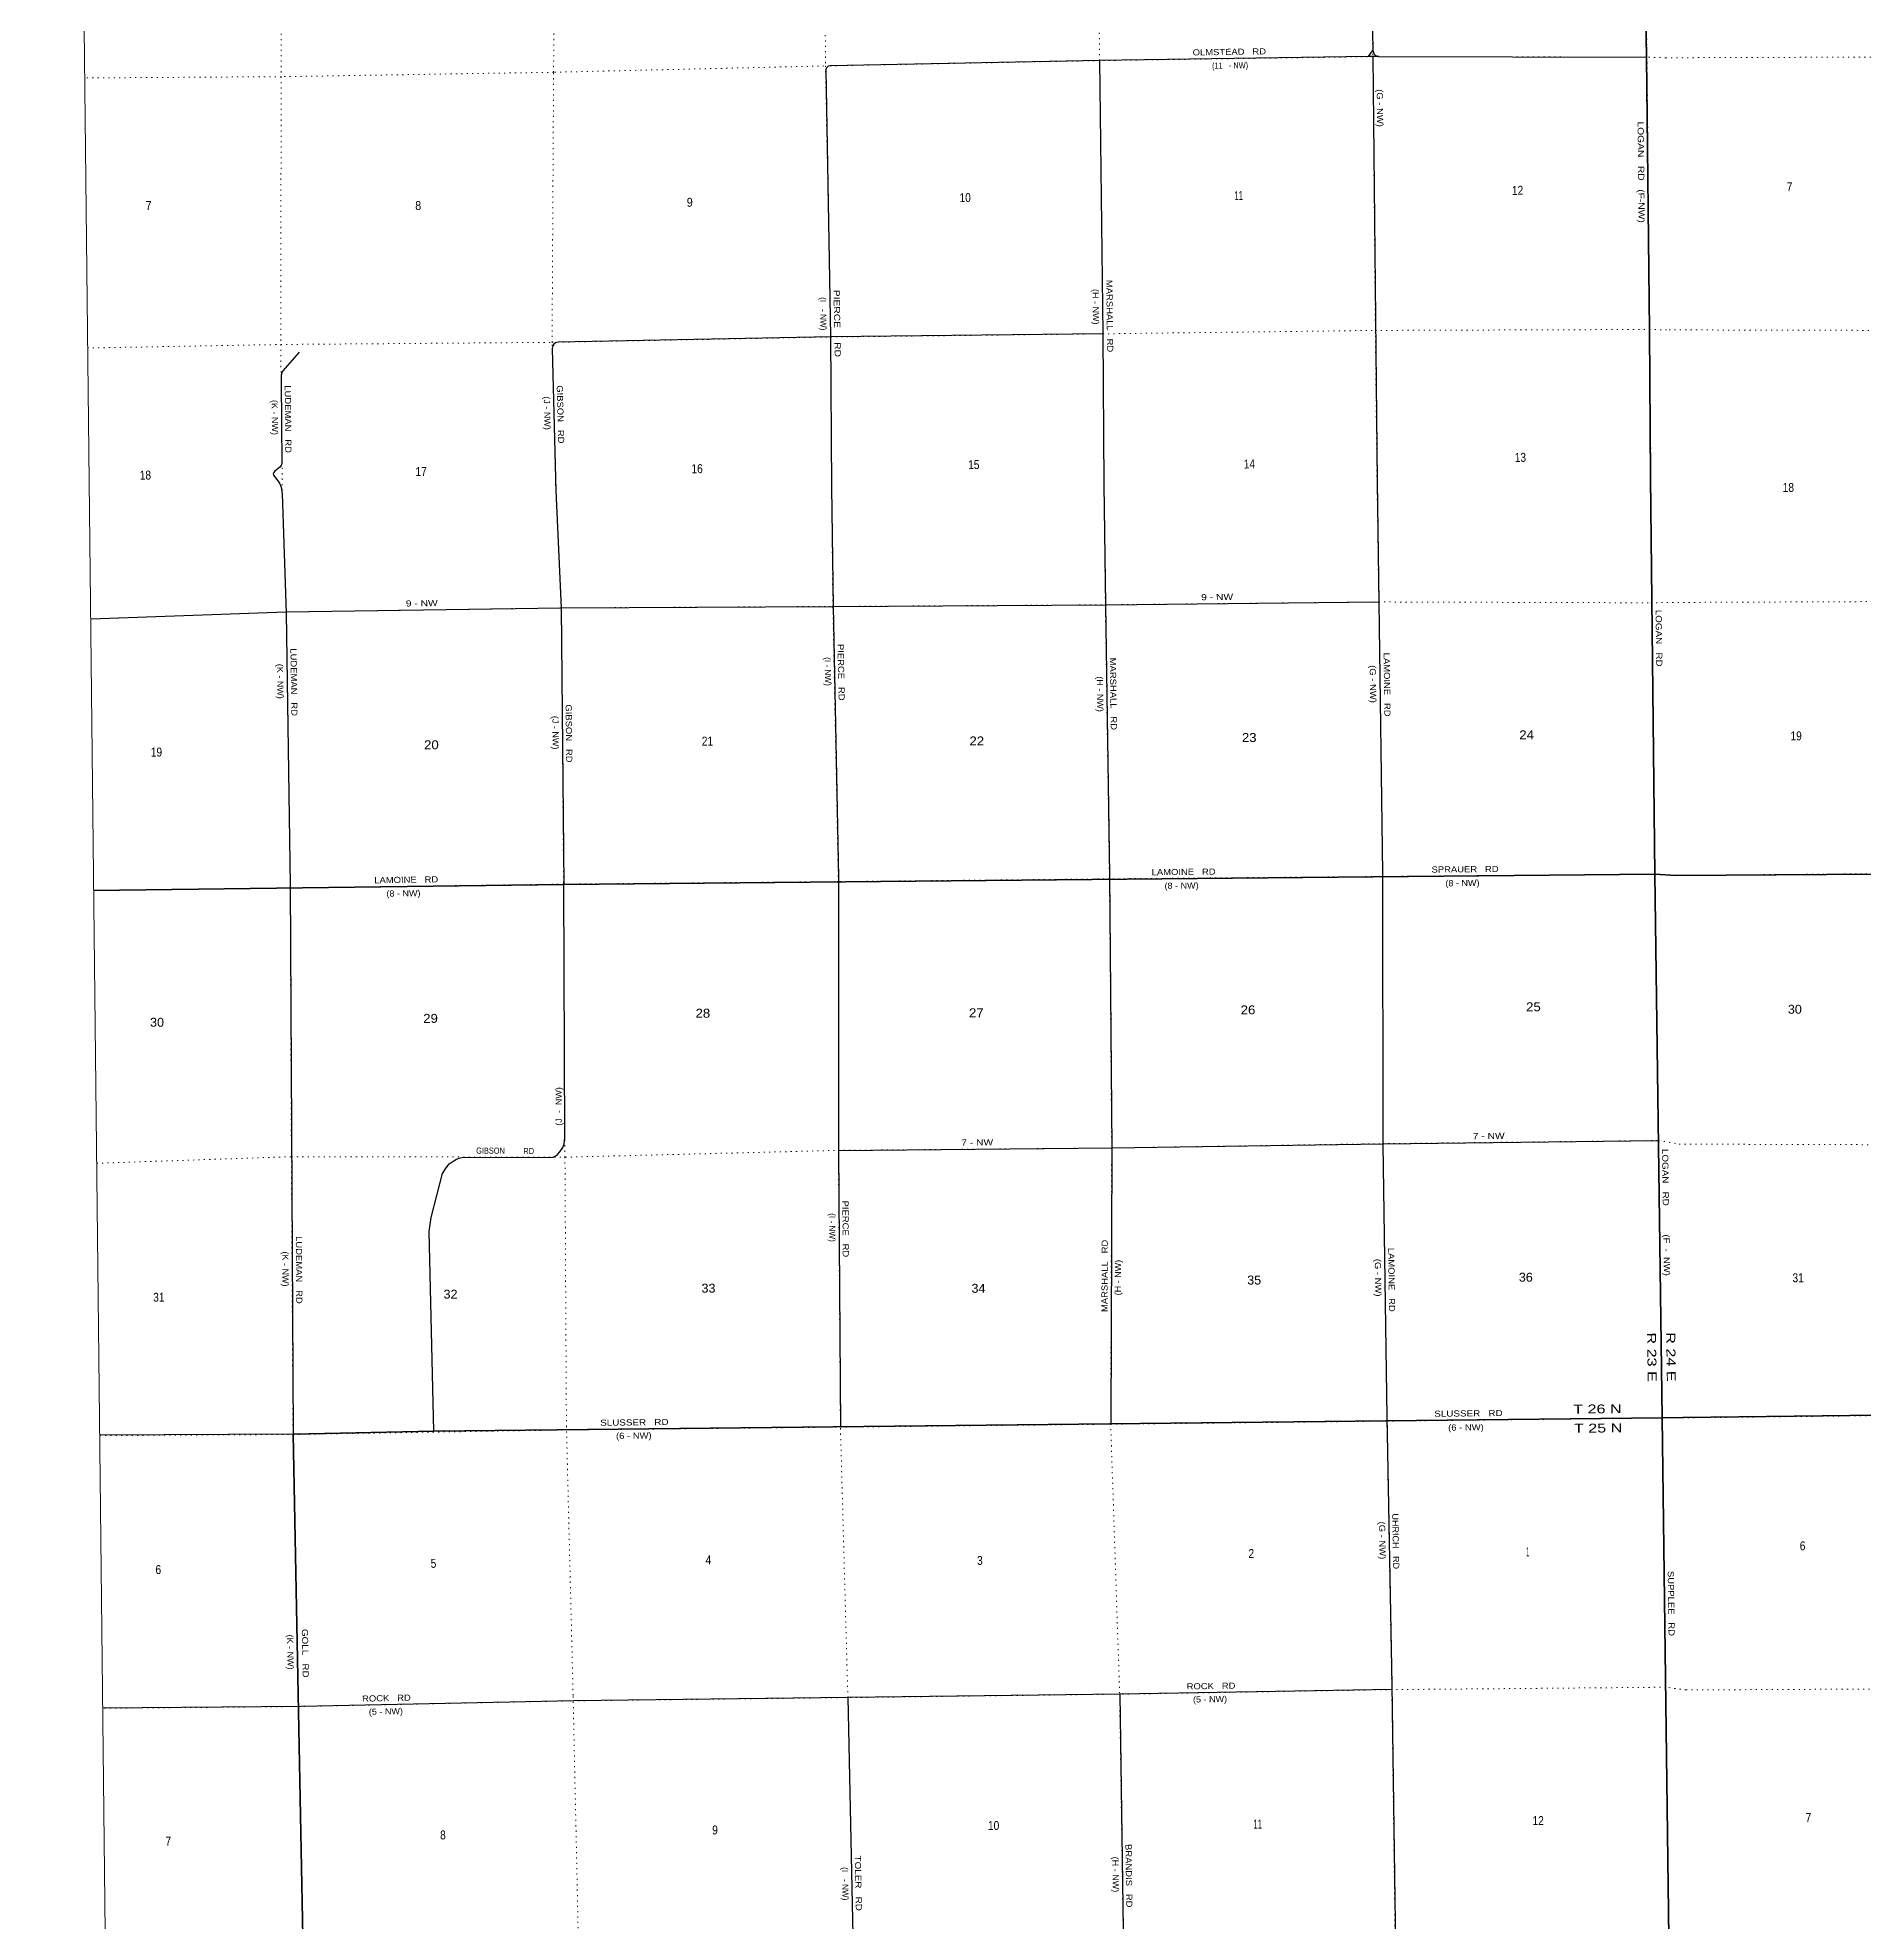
# Model space of a CAD drawing. Header units: feet. Extents: x 246606 to 497223, y 1368 to 189004.
# Drawn here: x 246606 to 282351, y 65209 to 102083 of the extents above; entities that cross this region are included whole.
import ezdxf
from ezdxf.enums import TextEntityAlignment as Align

# ---------------------------------------------------------------- set-up
doc = ezdxf.new("R2010")
doc.units = ezdxf.units.FT
doc.header["$LTSCALE"] = 70
doc.linetypes.add('DOTTED', pattern=[1.5, 0.3, -1.2])
for name, color, linetype, lineweight in [('26', 7, 'Continuous', 40), ('29', 7, 'Continuous', 25), ('30', 7, 'Continuous', 25), ('4', 7, 'Continuous', 13), ('6', 7, 'DOTTED', 25), ('7', 7, 'DOTTED', 13)]:
    doc.layers.add(name, color=color, linetype=linetype, lineweight=lineweight)
doc.layers.add('27', color=7, linetype='Continuous')

msp = doc.modelspace()

# ---------------------------------------------------------------- linework, layer by layer
at = {"layer": '26'}
for p, q in [((278251.26, 85717.72), (278169.05, 93473.33)), ((278397.28, 75077.88), (278797.49, 75086.67)), ((278397.28, 75077.88), (278736.67, 47591.36))]:
    msp.add_line(p, q, dxfattribs=at)
for points in [[(278169.05, 93473.33), (278144.48, 96353.76), (278091.06, 101701.86), (278004.15, 106995.04), (277941.13, 112308.71), (277854.05, 117613.99), (277757.94, 122603.83), (277757.94, 122653.15), (277761, 122677.5), (277766.59, 122701.4), (277774.65, 122724.57), (277785.09, 122746.78), (277797.79, 122767.78), (277812.62, 122787.34), (277829.4, 122805.23), (277838.25, 122813.3), (277939.56, 122911.7), (277965.4, 122929.54), (277992.97, 122944.59), (278021.96, 122956.66), (278052.05, 122965.65), (278065.94, 122968.66), (278202.29, 122976.38)], [(247701.85, 85395.65), (256901.08, 85517.28), (278251.26, 85717.72), (278663.12, 85692.63)], [(278251.26, 85717.72), (278397.28, 75077.88), (254357.05, 74818.39), (251604.62, 74758.61)], [(278663.12, 85692.63), (283574.57, 85721.06), (288815.43, 85781.76), (294134.74, 85822.39)], [(278797.49, 75086.67), (283704.32, 75142.33), (289015.56, 75180.63), (294316.17, 75248.27)], [(251608.54, 74758.63), (251914.99, 58820.06), (247995.08, 58749.38)]]:
    msp.add_lwpolyline(points, dxfattribs=at)
at = {"layer": '29'}
for p, q in [((272678.83, 104272.82), (272733.35, 101842.12)), ((272733.35, 101842.12), (272642.54, 101712.87)), ((272734.35, 101713.31), (272814.69, 93407.78)), ((272847.77, 101713.86), (278091.06, 101701.86))]:
    msp.add_line(p, q, dxfattribs=at)
for points in [[(272733.35, 101842.12), (272741.68, 101800.69), (272751.21, 101777.37), (272764.99, 101756.16), (272787.25, 101736.01), (272806.32, 101725.41), (272845.87, 101712.78)], [(272847.77, 101713.86), (272648.07, 101712.9), (267388.33, 101636.64), (262112.05, 101530.95), (262077.15, 101523.59), (262055.11, 101508.89), (262038.58, 101488.67), (262027.56, 101455.59), (262119.2, 96244.9), (262142.46, 93280.91)], [(267386.42, 101636.61), (267449.9, 96288.83), (267472.24, 93343.64)], [(267448.96, 96289.83), (262123.99, 96229.14), (256789.85, 96126.21), (256762.29, 96120.7), (256736.58, 96109.67), (256705.35, 96083.94), (256685.15, 96050.85), (256674.13, 96003.06), (256744.76, 93218.65)], [(251723.25, 95929.2), (251403.25, 95562.9), (251384.88, 95526.13), (251373.86, 95482.02), (251370.18, 95346.01), (251382.11, 93753.33), (251372.93, 93714.73), (251341.7, 93679.81), (251248.02, 93602.61), (251226.58, 93576.33), (251213.12, 93547.47), (251221.21, 93521.93), (251288.77, 93437.79), (251338.02, 93367.63), (251358.23, 93323.23), (251372.93, 93288.3), (251393.62, 93158.24)], [(267472.24, 93343.64), (267500.29, 90983.81), (267578.53, 85704.66), (267623.39, 80355.61), (267603.41, 74961.37)], [(272814.69, 93407.78), (272850.05, 91031.25), (272920.91, 85735.67), (272930.04, 80429.57), (273004.29, 75097.81)], [(251393.62, 93158.24), (251467.63, 90826.02), (251545.5, 85504.5), (251604.62, 74758.61), (247819.13, 74737.83)], [(256744.76, 93218.65), (256849.41, 90927.18), (256901.08, 85517.28)], [(262142.46, 93280.91), (262169.84, 90955.3), (262276.96, 85655.11), (262275.24, 80318.31), (262315.07, 74904.29)], [(247643.37, 90709.06), (251466.86, 90846.16), (256841.32, 90928.87), (262177.85, 90955.61), (267524.22, 90986.78), (272849.88, 91042.39)], [(254357.05, 74818.39), (254269.73, 78723.3), (254283.76, 78859.3), (254307.05, 79001.86), (254529.48, 79858.96), (254584.29, 79953.66), (254659.93, 80045.88), (254717.6, 80088.53), (254800.35, 80141.21), (254875.57, 80168.81), (254948.29, 80178.84), (256600.67, 80173.83), (256694.75, 80179.77), (256746.1, 80203.93), (256776.1, 80229.52), (256825.81, 80283.78), (256882.76, 80365.61), (256907.15, 80442.06), (256918.99, 80557.49), (256901.08, 85517.28)], [(262275.24, 80312.39), (267629.16, 80361.89), (272937.73, 80437.94), (278322.8, 80504.88)], [(273005.83, 75109.98), (273103.08, 69857.8), (273253.01, 59152.24)], [(273104.86, 69761.52), (267786.17, 69672.29), (262461.2, 69605.67), (257100.05, 69541.64), (251764.77, 69430.24), (247877.91, 69396.93)], [(262460.15, 69605.66), (262679.77, 59062.14), (262696, 53675.64), (262708.37, 47398.91)], [(267779.03, 69672.17), (267932.48, 59079.5), (268029.82, 53772.87), (268064.1, 47461.94)]]:
    msp.add_lwpolyline(points, dxfattribs=at)
at = {"layer": '4'}
msp.add_lwpolyline([(246606.45, 184933.96), (277430.77, 185294.38), (308254.57, 185697.19), (339077.78, 186142.4), (369900.35, 186630.01), (400722.22, 187160.02), (431543.33, 187732.43), (462363.63, 188347.22), (493183.04, 189004.41), (497222.97, 5471.78), (466151.09, 4809.2), (435078.34, 4189.37), (404004.75, 3612.28), (372930.4, 3077.93), (341855.35, 2586.32), (310779.64, 2137.47), (279703.36, 1731.35), (248626.54, 1367.98)], close=True, dxfattribs=at)
at = {"layer": '6'}
for points in [[(277609.57, 139372.72), (277587.5, 138749.44), (277563.98, 133575.83), (277651.11, 128266.52), (277750.67, 122933.16), (277854.05, 117613.99), (277941.13, 112308.71), (278004.15, 106995.04), (278091.06, 101701.86), (278144.21, 96373.93), (278169.05, 93473.33)], [(278736.67, 47591.36), (278727.67, 48454.8), (278660.57, 53792.92), (278592.22, 59143.19), (278530.8, 64487.54), (278464.35, 69809.91), (278396.65, 75075.21), (278326.45, 80505.46), (278253.74, 85719.33), (278193.55, 91027.29), (278169.05, 93473.33)], [(278795.21, 75085.2), (283704.32, 75142.33), (289001.38, 75181.06), (294316.17, 75248.27), (299639.29, 75297.45), (304946.18, 75380.18), (309771.93, 75393.31)], [(247819.13, 74737.83), (251605.91, 74760.62), (256959.25, 74849.04), (262315.07, 74904.29), (267603.41, 74961.37), (273015.66, 75021.26), (278401.67, 75082.73), (278797.49, 75086.67)]]:
    msp.add_lwpolyline(points, dxfattribs=at)
at = {"layer": '7'}
for points in [[(272340.13, 139308.19), (272325.34, 138752.44), (272248.74, 133483.27), (272370.39, 128154.25), (272519.75, 122861.93), (272510.59, 117523.06), (272609.42, 112242.16), (272622.3, 106911.66), (272734.13, 101711.64), (272783.63, 96355.41), (272814.69, 93407.78)], [(267476.88, 93343.69), (267449.9, 96288.83), (267386.44, 101634.78), (267331.07, 106831.53), (267210.3, 112096), (267143.01, 117427.77), (267138.4, 122742.24), (267063.27, 128057.77), (266939.54, 133390.79), (266931.8, 133677.34)], [(261748.66, 130052.34), (261756.35, 128092.43), (261788.54, 122822.73), (261732.68, 117364.18), (261908.52, 112050.03), (261989.45, 106752.74), (262022.97, 101533.49), (262124.17, 96226.39), (262142.46, 93280.91)], [(256744.76, 93218.65), (256672.1, 96121.88), (256702.16, 101406.56), (256730.28, 106685.15), (256526.48, 111980.77), (256268, 117297.83), (256237.68, 120105.15)], [(251298.39, 108444.77), (251387.14, 106570.02), (251370.72, 101319.83), (251362.21, 96079.84), (251393.62, 93158.24)], [(278465.83, 101689.84), (283386.05, 101706.19), (288660.98, 101717.63), (293998.75, 101803.44), (299326.39, 101854.32), (304597.46, 101924.97), (309405.43, 102035.79)], [(278465.83, 101689.84), (278091.06, 101701.86), (272734.13, 101711.64), (267386.44, 101634.78), (262097.3, 101531.71), (256702.16, 101406.56), (251370.72, 101319.83), (247522.2, 101295.37)], [(278531.75, 96365.52), (283412.86, 96354.13), (288718.21, 96405.79), (294033.8, 96489.68), (299373.3, 96514.95), (304658.28, 96615.97), (309479.18, 96674.3)], [(247581.44, 96011.13), (251362.21, 96079.84), (256672.1, 96121.88), (262124.17, 96226.39), (267449.9, 96288.83), (272783.63, 96355.41), (278144.21, 96373.93), (278531.75, 96365.52)], [(267472.24, 93343.64), (267499.31, 90985.22), (267579.54, 85622.7), (267623.54, 80354.58), (267603.41, 74961.37), (267779.03, 69672.17), (267855.35, 64421), (267930.58, 59100.52), (268029.61, 53791.32), (268061.4, 48333.6), (268064.1, 47461.94)], [(273402.65, 47526.05), (273389.97, 48390.46), (273336.64, 53827.71), (273253.01, 59152.24), (273174.91, 64505.07), (273104.86, 69761.52), (273008.14, 75021.26), (272932.91, 80438.96), (272925.38, 85676.06), (272849.88, 91042.39), (272814.69, 93407.78)], [(251393.62, 93158.24), (251468.01, 90844.67), (251548.24, 85446.52), (251571.46, 80205.69), (251603.41, 74758.11), (251709.97, 69430.22), (251813.23, 64229.65), (251918.09, 58820.83), (251949.43, 53556.9), (251959.77, 48097.62), (251986.63, 47276.52)], [(256744.76, 93218.65), (256855.17, 90925.56), (256897.24, 85556.86), (256924.12, 80178.83), (256953.33, 74918.18), (257084.51, 69626.82), (257197.85, 64305.07), (257344.15, 58965.55), (257379.25, 53608.11), (257340.37, 48175.03), (257391.48, 47337.58)], [(262708.37, 47398.91), (262705.05, 48260.09), (262696.31, 53702.21), (262677.47, 59020.83), (262569.66, 64386.49), (262460.15, 69605.66), (262315.07, 74904.29), (262275.24, 80312.39), (262275.01, 85568.12), (262167.18, 90955.11), (262142.46, 93280.91)], [(278597.77, 91032.49), (283470.76, 91053.44), (288770.01, 91080.11), (294058.55, 91150.99), (299363.58, 91195.88), (304694.59, 91257.26), (309552.53, 91341.86)], [(247643.37, 90709.06), (251468.01, 90845.93), (256850.16, 90925.56), (262154.48, 90953.93), (267503.07, 90986.47), (272849.88, 91042.39), (278170.98, 91025.92), (278597.77, 91032.49)], [(309625.59, 86031.08), (304770.17, 85971.01), (299443.32, 85901.61), (294134.74, 85822.39), (288815.51, 85783.35), (283556.92, 85733.05), (278663.88, 85692.62)], [(278663.12, 85692.63), (278256.24, 85718.08), (272922.88, 85671.04), (267577.03, 85625.21), (262275.01, 85570.63), (256899.04, 85521.16), (251545.73, 85447.78), (247701.85, 85395.65)], [(247760.57, 80059.32), (251574.58, 80188.86), (256931.65, 80178.83), (262275.24, 80312.39), (267601.44, 80358.45), (272930.4, 80443.98), (278322.8, 80504.88), (278728.98, 80434.08)], [(278728.98, 80434.08), (283602.65, 80420.16), (288901.43, 80479.09), (294246.66, 80532.6), (299549.33, 80601.66), (304851.75, 80688.86), (309698.48, 80732.54)], [(278861.2, 69754.69), (283766.89, 69779.26), (289073.36, 69864.51), (294406.5, 69917.85), (299699.38, 69966.61), (305002.09, 70033.66), (309845.26, 70062.58)], [(278861.2, 69754.69), (278465.61, 69808.66), (273104.86, 69761.52), (267779.03, 69672.17), (262460.15, 69605.66), (257085.86, 69542.43), (251711.23, 69430.22), (247877.91, 69396.93)]]:
    msp.add_lwpolyline(points, dxfattribs=at)

# ---------------------------------------------------------------- texts
at = {"layer": '27'}
for s, rotation, width, p in [('LOGAN   RD   (F-NW)', 270.572, 1.25, (277913.62, 100443.15)), ('LOGAN   RD', 270.607, 1.2, (278266.45, 90889.1)), ('LAMOINE   RD', 0.757, 1.15, (253193.41, 85538.27)), ('LAMOINE   RD', 0.538, 1.15, (268405.43, 85695.29)), ('(8 - NW)', 0.538, 1.1, (268657.53, 85428.74)), ('SPRAUER   RD', 0.538, 1.15, (273882.55, 85746.71)), ('(8 - NW)', 0.538, 1.1, (274153.68, 85480.16)), ('(8 - NW)', 0.757, 1.1, (253431.24, 85276.48)), ('LOGAN   RD', 270.786, 1.2, (278392.83, 80339.91)), ('(F  -  NW)', 270.786, 1.15, (278418.04, 78665.97)), ('SLUSSER   RD', 0.618, 1.2, (273936.55, 75099.73)), ('SLUSSER   RD', 0.618, 1.2, (257614.35, 74923.55)), ('(6 - NW)', 0.618, 1.15, (274207.68, 74828.42)), ('(6 - NW)', 0.618, 1.15, (257923.54, 74666.51)), ('SUPPLEE   RD', 270.707, 1.15, (278504.28, 72081.82)), ('(K - NW)', 271.101, 1.1, (251484.83, 70837.63)), ('GOLL   RD', 271.101, 1.2, (251774.99, 70947.11))]:
    msp.add_text(s, height=120, rotation=rotation, dxfattribs=dict(at, width=width)).set_placement(p)
at = {"layer": '30'}
for s, rotation, width, p in [('OLMSTEAD   RD', 0.831, 1.15, (269208.11, 101734.64)), ('(11   - NW)', 0.831, 0.9, (269587.26, 101474.55)), ('(G - NW)', 270.529, 1.15, (272810.02, 101074.09)), ('PIERCE     RD', 271.008, 1.25, (262180.03, 97148.73)), ('(H - NW)', 270.68, 1.1, (267248.03, 97165.37)), ('MARSHALL   RD', 270.68, 1.15, (267516.48, 97342.93)), ('LUDEMAN   RD', 270.429, 1.15, (251441.58, 95280.49)), ('GIBSON   RD', 271.453, 1.15, (256762.49, 95280.01)), ('(K - NW)', 270.616, 1.1, (251183.87, 94994.86)), ('(J - NW)', 271.453, 1.1, (256508.53, 95064.4)), ('(J  -  NW)', 90.207, 1.1, (256861.7, 80794.55)), ('GIBSON', 359.799, 0.9, (255186.34, 80247.88)), ('RD', 0.299, 0.8, (256109.12, 80238.57))]:
    msp.add_text(s, height=120, rotation=rotation, dxfattribs=dict(at, width=width)).set_placement(p)
msp.add_text('(I   - NW)', height=120, rotation=271.008, dxfattribs=at).set_placement((261912.8, 97004.35))
for s, rotation, width, p in [('9 - NW', 0.882, 1.25, (254122.88, 90957.04)), ('9 - NW', 0.598, 1.25, (269686.82, 91079.36)), ('LUDEMAN   RD', 270.838, 1.15, (251561.92, 89472.42)), ('PIERCE   RD', 271.158, 1.15, (262268.37, 89665.58)), ('LAMOINE   RD', 270.767, 1.15, (272951.53, 89423.77)), ('(K - NW)', 270.838, 1.1, (251292.72, 89488.71)), ('MARSHALL   RD', 270.849, 1.15, (267596.09, 89243.48)), ('(G - NW)', 270.767, 1.15, (272676.83, 89435.38)), ('(H - NW)', 270.849, 1.1, (267336.13, 89238.51)), ('GIBSON   RD', 270.547, 1.15, (256943.17, 88468.13)), ('(J - NW)', 270.547, 1.1, (256680.04, 88484.93)), ('7 - NW', 0.53, 1.25, (264992.18, 80407.51)), ('7 - NW', 0.712, 1.25, (275000.45, 80533.59)), ('PIERCE   RD', 270.422, 1.15, (262356.59, 78775.05)), ('LUDEMAN   RD', 270.315, 1.15, (251661.58, 77972.91)), ('MARSHALL   RD', 89.788, 1.15, (267544.13, 77856.42)), ('(K - NW)', 270.315, 1.1, (251395.36, 77991.13)), ('(G - NW)', 270.798, 1.15, (272776.35, 77820.57)), ('LAMOINE   RD', 270.798, 1.15, (273041.11, 77779.76)), ('(H - NW)', 89.788, 1.1, (267804.13, 77822.44)), ('(G - NW)', 271.061, 1.15, (272859.75, 72679.49)), ('UHRICH   RD', 271.061, 1.1, (273121.15, 72663.18)), ('ROCK   RD', 0.961, 1.15, (269568.43, 69772.19)), ('ROCK   RD', 1.196, 1.15, (253432.33, 69535.08)), ('(5 - NW)', 1.196, 1.1, (253421.11, 69275.18)), ('(5 - NW)', 0.961, 1.1, (269548.33, 69514.14)), ('TOLER   RD', 271.193, 1.2, (262605.86, 65971.91)), ('(H - NW)', 270.83, 1.1, (267640.61, 66143.98)), ('BRANDIS   RD', 270.83, 1.15, (267900.51, 66118.63))]:
    msp.add_text(s, height=120, rotation=rotation, dxfattribs=dict(at, width=width)).set_placement(p, align=Align.CENTER)
for s, rotation, p in [('(I - NW)', 271.158, (262009.32, 89680.05)), ('(I - NW)', 270.422, (262096.59, 78801.97)), ('(I   - NW)', 271.193, (262349.08, 65961.7))]:
    msp.add_text(s, height=120, rotation=rotation, dxfattribs=at).set_placement(p, align=Align.CENTER)
at = {"layer": '6', "width": 1.35}
for s, rotation, p in [('R 23 E', 270.786, (278099.35, 76747.29)), ('R 24 E', 270.786, (278474.3, 76752.7)), ('T 26 N', 0.618, (276654.51, 75160.97)), ('T 25 N', 0.618, (276668.11, 74786.5))]:
    msp.add_text(s, height=175, rotation=rotation, dxfattribs=at).set_placement(p)
at = {"layer": '7'}
for s, width, p in [('7', 0.85, (280831.78, 99076.58)), ('18', 0.85, (280753.37, 93194.88)), ('24', 1.1, (275599.27, 88354.35)), ('19', 0.85, (280905.19, 88334.09)), ('19', 0.85, (248819.72, 88017.93)), ('20', 1.1, (254167.75, 88160.06)), ('21', 0.85, (259601.98, 88232.48)), ('22', 1.1, (264840.06, 88235.71)), ('23', 1.1, (270170.96, 88303.08)), ('29', 1.1, (254151.07, 82807.59)), ('28', 1.1, (259479.77, 82908.63)), ('27', 1.1, (264831.08, 82917.34)), ('26', 1.1, (270147.51, 82974.3)), ('25', 1.1, (275732.74, 83033.42)), ('30', 1.05, (280854.26, 82985.48)), ('30', 1.05, (248805.07, 82731.96)), ('35', 1.05, (270274.51, 77687.34)), ('36', 1.05, (275590.11, 77743.06)), ('31', 0.85, (280944.68, 77732.02)), ('31', 0.85, (248867.04, 77351.77)), ('32', 1.05, (254548.45, 77411.6)), ('33', 1.05, (259596.53, 77529.1)), ('34', 1.05, (264878.68, 77525.78)), ('6', 0.85, (281087.43, 72486.8)), ('5', 0.85, (254296.46, 72145.15)), ('4', 0.85, (259675.62, 72211.47)), ('3', 0.85, (264988.69, 72201.58)), ('2', 0.85, (270299.05, 72337.38)), ('1', 0.4, (275732.06, 72372.22)), ('6', 0.85, (248911.98, 72023.2)), ('10', 0.85, (265201.73, 67014.52)), ('11', 0.65, (270393.91, 67043.28)), ('12', 0.85, (275857.37, 67111.24)), ('7', 0.85, (281201.74, 67170.83)), ('7', 0.85, (249107.64, 66710.94)), ('8', 0.85, (254481.65, 66830.66)), ('9', 0.85, (259805.84, 66928.36))]:
    msp.add_text(s, height=175, dxfattribs=dict(at, width=width)).set_placement(p)
for s, width, p in [('7', 0.9, (248719.13, 98711.2)), ('8', 0.9, (253995.37, 98710.41)), ('9', 0.9, (259308.83, 98773.99)), ('10', 0.85, (264646.29, 98864.36)), ('11', 0.65, (270024.38, 98903.73)), ('12', 0.85, (275455.74, 99006.54)), ('17', 0.85, (254001.39, 93507.26)), ('16', 0.85, (259400.38, 93560.65)), ('15', 0.85, (264815.05, 93640.17)), ('14', 0.85, (270207.87, 93652.98)), ('13', 0.85, (275510.53, 93781.68)), ('18', 0.85, (248604.77, 93434.87))]:
    msp.add_text(s, height=175, rotation=0.78, dxfattribs=dict(at, width=width)).set_placement(p)

doc.saveas('drawing.dxf')
